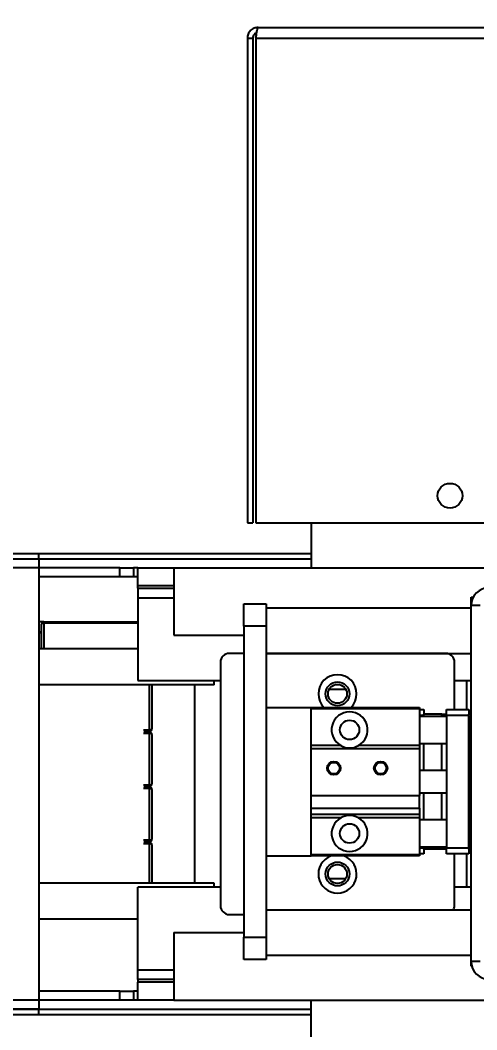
# Model space of a CAD drawing. Header units: millimetres. Extents: x 10 to 584, y 10 to 410.
# Drawn here: x 71.56 to 78.32, y 75.15 to 90.1 of the extents above; entities that cross this region are included whole.
import ezdxf

# ---------------------------------------------------------------- set-up
doc = ezdxf.new("R2010")
doc.units = ezdxf.units.MM
doc.layers.add('2', color=1, linetype='Continuous')
doc.styles.add('SLDTEXTSTYLE0', font='TXT', dxfattribs={"width": 0.7})
doc.dimstyles.new('SLDDIMSTYLE0', dxfattribs={"dimtxt": 3.5, "dimasz": 3.5, "dimexe": 0, "dimexo": 0.0625, "dimgap": 0.875, "dimtad": 1, "dimlfac": 15, "dimrnd": 1e-09, "dimzin": 12, "dimdsep": 46, "dimtxsty": 'SLDTEXTSTYLE0', "dimsah": 1, "dimcen": 0.09, "dimadec": 0, "dimazin": 3, "dimtfac": 1, "dimtofl": 0, "dimtmove": 0, "dimatfit": 3, "dimfxl": 0, "dimfrac": 2, "dimtolj": 1, "dimtzin": 12, "dimarcsym": 0})
doc.dimstyles.new('SLDDIMSTYLE2', dxfattribs={"dimtxt": 3.5, "dimasz": 3.5, "dimexe": 0, "dimexo": 0.0625, "dimgap": 0.875, "dimtad": 1, "dimlfac": 15, "dimrnd": 1e-09, "dimzin": 12, "dimdsep": 46, "dimtxsty": 'SLDTEXTSTYLE0', "dimsah": 1, "dimcen": 0.09, "dimadec": 0, "dimazin": 3, "dimtfac": 1, "dimtmove": 0, "dimatfit": 0, "dimfxl": 0, "dimfrac": 2, "dimtolj": 1, "dimtzin": 12, "dimarcsym": 0})

# ---------------------------------------------------------------- blocks, each defined once
blk = doc.blocks.new('_D_4')
at = {"layer": '2', "color": 1}
for p, q in [((60.502, 83.127), (60.502, 126.127)), ((360.502, 85.627), (360.502, 126.127)), ((360.502, 125.127), (60.502, 125.127))]:
    blk.add_line(p, q, dxfattribs=at)
for points in [[(60.502, 125.127), (64.002, 124.588), (64.002, 125.665)], [(360.502, 125.127), (357.002, 125.665), (357.002, 124.588)]]:
    blk.add_solid(points, dxfattribs=at)
at = {"layer": '2', "color": 1, "insert": (204.071, 129.638), "char_height": 3.5, "attachment_point": 1, "style": 'SLDTEXTSTYLE0'}
blk.add_mtext('4500', dxfattribs=at)
blk = doc.blocks.new('_D_5')
at = {"layer": '2', "color": 1}
for p, q in [((167.935, 97.06), (43.502, 97.06)), ((44.502, 97.06), (44.502, 62.393)), ((167.502, 62.393), (43.502, 62.393))]:
    blk.add_line(p, q, dxfattribs=at)
for points in [[(44.502, 97.06), (43.963, 93.56), (45.04, 93.56)], [(44.502, 62.393), (45.04, 65.893), (43.963, 65.893)]]:
    blk.add_solid(points, dxfattribs=at)
at = {"layer": '2', "color": 1, "insert": (39.99, 75.359), "char_height": 3.5, "attachment_point": 1, "rotation": 90, "style": 'SLDTEXTSTYLE0'}
blk.add_mtext('520', dxfattribs=at)
blk = doc.blocks.new('_D_6')
at = {"layer": '2', "color": 1}
for p, q in [((50.502, 81.993), (50.502, 88.724)), ((72.835, 81.993), (49.502, 81.993)), ((50.502, 81.993), (50.502, 75.593)), ((72.835, 75.593), (49.502, 75.593)), ((50.502, 75.593), (50.502, 68.863))]:
    blk.add_line(p, q, dxfattribs=at)
for points in [[(50.502, 81.993), (51.04, 85.493), (49.963, 85.493)], [(50.502, 75.593), (49.963, 72.093), (51.04, 72.093)]]:
    blk.add_solid(points, dxfattribs=at)
at = {"layer": '2', "color": 1, "insert": (45.99, 75.882), "char_height": 3.5, "attachment_point": 1, "rotation": 90, "style": 'SLDTEXTSTYLE0'}
blk.add_mtext('96', dxfattribs=at)

msp = doc.modelspace()

# ---------------------------------------------------------------- linework, layer by layer
at = {"color": 7, "linetype": 'Continuous', "lineweight": 25}
for p, q in [((75.08182, 89.99332), (86.58849, 89.99332)), ((74.92182, 89.83332), (75.00182, 89.83332)), ((74.92182, 89.83332), (74.92182, 82.65998)), ((75.00182, 89.83332), (75.00182, 82.65998)), ((75.04896, 89.83332), (86.62136, 89.83332)), ((75.04896, 89.83332), (75.04896, 82.65998)), ((74.92182, 82.65998), (75.00182, 82.65998)), ((75.04896, 82.65998), (86.62136, 82.65998)), ((75.86849, 82.65998), (75.86849, 81.99332)), ((60.50182, 82.20665), (71.83516, 82.20665)), ((71.83516, 82.12665), (71.83516, 82.20665)), ((71.83516, 82.20665), (75.86849, 82.20665)), ((60.50182, 82.12665), (71.83516, 82.12665)), ((60.6485, 82.12665), (71.83516, 82.12665)), ((71.83516, 82.12665), (71.83516, 75.45999)), ((71.83516, 82.12665), (75.86849, 82.12665)), ((73.03515, 81.99332), (71.83516, 81.99332)), ((73.03515, 81.85998), (73.03515, 81.99332)), ((73.03515, 81.99332), (73.23516, 81.99332)), ((73.23516, 81.99332), (73.23516, 81.85998)), ((73.30183, 81.99332), (73.23516, 81.99332)), ((73.30183, 81.72665), (73.30183, 81.99332)), ((73.30183, 81.99332), (73.83516, 81.99332)), ((73.83516, 81.99332), (73.83516, 80.99332)), ((73.83516, 81.99332), (78.66849, 81.99332)), ((73.03515, 81.85998), (71.83516, 81.85998)), ((73.23516, 81.85998), (73.03515, 81.85998)), ((73.30183, 81.85998), (73.23516, 81.85998)), ((73.30183, 81.68998), (73.30183, 81.72665)), ((73.30183, 81.68998), (73.30183, 81.54332)), ((73.30183, 81.68998), (73.83516, 81.68998)), ((73.83516, 81.54332), (73.30183, 81.54332)), ((73.30183, 81.54332), (73.30183, 80.32332)), ((74.8685, 81.45998), (75.20182, 81.45998)), ((74.8685, 81.12665), (74.8685, 81.45998)), ((75.20182, 81.45998), (75.20182, 81.12665)), ((78.23516, 81.43332), (78.23516, 81.55998)), ((78.23516, 81.55998), (78.26717, 81.55998)), ((78.23516, 81.39332), (75.20182, 81.39332)), ((78.23516, 76.16665), (78.23516, 81.43332)), ((78.3685, 81.43332), (78.23516, 81.43332)), ((71.90894, 81.19332), (71.83516, 81.19332)), ((71.87561, 80.79332), (71.87561, 81.15999)), ((71.90894, 81.19332), (73.30183, 81.19332)), ((73.30183, 81.17332), (71.90894, 81.17332)), ((74.8685, 81.12665), (74.8685, 76.52665)), ((75.20182, 81.12665), (74.8685, 81.12665)), ((75.20182, 81.12665), (75.20182, 76.52665)), ((73.83516, 80.99332), (74.8685, 80.99332)), ((73.30183, 80.79332), (71.84227, 80.79332)), ((74.8685, 80.72665), (74.65561, 80.72665)), ((75.20182, 80.72665), (78.23516, 80.72665)), ((77.85561, 80.72665), (75.20182, 80.72665)), ((74.52227, 80.59332), (74.52227, 76.99332)), ((77.98894, 79.89332), (77.98894, 80.59332)), ((73.30183, 80.32332), (74.52227, 80.32332)), ((74.43089, 80.25998), (74.43089, 80.32332)), ((77.98894, 80.32332), (78.23516, 80.32332)), ((78.1685, 79.89332), (78.1685, 80.32332)), ((74.43089, 80.25998), (71.84227, 80.25998)), ((73.50894, 80.25998), (73.50894, 79.60998)), ((74.14227, 77.32665), (74.14227, 80.25998)), ((75.20182, 79.92665), (75.86849, 79.92665)), ((75.86849, 79.35999), (75.86849, 79.92665)), ((75.86849, 79.92665), (77.4685, 79.92665)), ((77.4685, 79.90665), (75.86849, 79.90665)), ((75.86849, 79.35999), (75.86849, 79.90665)), ((77.4685, 79.92665), (77.4685, 79.90665)), ((77.4685, 79.90665), (77.4685, 79.35999)), ((77.4685, 79.89332), (77.53516, 79.89332)), ((77.53516, 79.89332), (77.53516, 79.82665)), ((77.53516, 79.79332), (77.53516, 79.82665)), ((77.80182, 79.82665), (77.53516, 79.82665)), ((77.80182, 79.79332), (77.80182, 79.82665)), ((77.80182, 79.82665), (77.86849, 79.82665)), ((77.86849, 79.89332), (78.20183, 79.89332)), ((77.86849, 79.80665), (77.86849, 79.89332)), ((78.20183, 79.89332), (78.20183, 79.82665)), ((78.20183, 77.82665), (78.20183, 79.82665)), ((78.23516, 79.82665), (78.20183, 79.82665)), ((77.86849, 79.79332), (77.4685, 79.79332)), ((77.53516, 79.80665), (77.53516, 79.79332)), ((77.86849, 79.80665), (77.86849, 77.84665)), ((78.20183, 79.80665), (77.86849, 79.80665)), ((78.20183, 79.80665), (78.20183, 77.84665)), ((73.38274, 79.59665), (73.47561, 79.59665)), ((73.47561, 79.53998), (73.38274, 79.53998)), ((73.47561, 79.57665), (73.38789, 79.57665)), ((73.38789, 79.55998), (73.47561, 79.55998)), ((73.47561, 78.77998), (73.47561, 79.53998)), ((73.50894, 79.52665), (73.50894, 78.79332)), ((77.4685, 79.39332), (77.86849, 79.39332)), ((77.53516, 78.99332), (77.53516, 79.39332)), ((77.80182, 78.99332), (77.80182, 79.39332)), ((75.86849, 79.31146), (75.86849, 79.35999)), ((76.30607, 79.35999), (75.86849, 79.35999)), ((77.4685, 79.31146), (75.86849, 79.31146)), ((75.86849, 78.61999), (75.86849, 79.31146)), ((77.4685, 79.35999), (76.56426, 79.35999)), ((77.4685, 79.35999), (77.4685, 79.31146)), ((77.4685, 79.31146), (77.4685, 78.61999)), ((77.86849, 78.99332), (77.4685, 78.99332)), ((73.38274, 78.77998), (73.47561, 78.77998)), ((73.47561, 78.72332), (73.38274, 78.72332)), ((73.47561, 78.75999), (73.38789, 78.75999)), ((73.38789, 78.74332), (73.47561, 78.74332)), ((73.47561, 77.96332), (73.47561, 78.72332)), ((73.50894, 78.70998), (73.50894, 77.97665)), ((75.86849, 78.43332), (75.86849, 78.61999)), ((75.86849, 78.61999), (77.4685, 78.61999)), ((77.4685, 78.65998), (77.86849, 78.65998)), ((77.4685, 78.43332), (77.4685, 78.61999)), ((77.53516, 78.25999), (77.53516, 78.65998)), ((77.80182, 78.25999), (77.80182, 78.65998)), ((75.86849, 78.34185), (75.86849, 78.43332)), ((75.86849, 78.43332), (77.4685, 78.43332)), ((75.86849, 78.29332), (75.86849, 78.34185)), ((77.4685, 78.34185), (75.86849, 78.34185)), ((77.4685, 78.43332), (77.4685, 78.34185)), ((77.4685, 78.34185), (77.4685, 78.29332)), ((75.86849, 77.72665), (75.86849, 78.29332)), ((76.30607, 78.29332), (75.86849, 78.29332)), ((75.86849, 77.74665), (75.86849, 78.29332)), ((77.4685, 78.29332), (76.56426, 78.29332)), ((77.4685, 78.29332), (77.4685, 77.74665)), ((77.86849, 78.25999), (77.4685, 78.25999)), ((73.38274, 77.96332), (73.47561, 77.96332)), ((73.47561, 77.90665), (73.38274, 77.90665)), ((73.47561, 77.94332), (73.38789, 77.94332)), ((73.38789, 77.92665), (73.47561, 77.92665)), ((73.50894, 77.89332), (73.50894, 77.32665)), ((75.20182, 77.72665), (75.86849, 77.72665)), ((75.86849, 77.74665), (77.4685, 77.74665)), ((77.4685, 77.72665), (75.86849, 77.72665)), ((77.4685, 77.85998), (77.86849, 77.85998)), ((77.53516, 77.75999), (77.4685, 77.75999)), ((77.4685, 77.74665), (77.4685, 77.72665)), ((77.53516, 77.82665), (77.53516, 77.85998)), ((77.53516, 77.85998), (77.53516, 77.84665)), ((77.80182, 77.82665), (77.53516, 77.82665)), ((77.53516, 77.82665), (77.53516, 77.75999)), ((77.80182, 77.82665), (77.80182, 77.85998)), ((77.86849, 77.82665), (77.80182, 77.82665)), ((77.86849, 77.84665), (78.20183, 77.84665)), ((77.86849, 77.75999), (77.86849, 77.84665)), ((78.20183, 77.75999), (77.86849, 77.75999)), ((77.98894, 76.99332), (77.98894, 77.75999)), ((78.1685, 77.26332), (78.1685, 77.75999)), ((78.23516, 77.82665), (78.20183, 77.82665)), ((78.20183, 77.82665), (78.20183, 77.75999)), ((74.43089, 77.32665), (71.84227, 77.32665)), ((74.43089, 77.26332), (74.43089, 77.32665)), ((74.52227, 77.26332), (73.30183, 77.26332)), ((73.30183, 76.04332), (73.30183, 77.26332)), ((78.23516, 77.26332), (77.98894, 77.26332)), ((74.65561, 76.85998), (74.8685, 76.85998)), ((78.23516, 76.92665), (75.20182, 76.92665)), ((73.30183, 76.79332), (71.83516, 76.79332)), ((73.83516, 76.59332), (73.83516, 75.59332)), ((73.83516, 76.59332), (74.8685, 76.59332)), ((74.8685, 76.19332), (74.8685, 76.52665)), ((74.8685, 76.52665), (75.20182, 76.52665)), ((75.20182, 76.52665), (75.20182, 76.19332)), ((75.20182, 76.25998), (78.23516, 76.25998)), ((75.20182, 76.19332), (74.8685, 76.19332)), ((78.3685, 76.16665), (78.23516, 76.16665)), ((78.23516, 76.09332), (78.23516, 76.16665)), ((78.23516, 76.09332), (78.24544, 76.09332)), ((73.30183, 75.89665), (73.30183, 76.04332)), ((73.30183, 76.04332), (73.83516, 76.04332)), ((73.83516, 75.89665), (73.30183, 75.89665)), ((73.30183, 75.89665), (73.30183, 75.85998)), ((73.30183, 75.59332), (73.30183, 75.85998)), ((73.03515, 75.72665), (71.83516, 75.72665)), ((73.03515, 75.59332), (73.03515, 75.72665)), ((73.03515, 75.72665), (73.23516, 75.72665)), ((73.23516, 75.72665), (73.23516, 75.59332)), ((73.30183, 75.72665), (73.23516, 75.72665)), ((73.03515, 75.59332), (71.83516, 75.59332)), ((73.23516, 75.59332), (73.03515, 75.59332)), ((73.30183, 75.59332), (73.23516, 75.59332)), ((73.83516, 75.59332), (73.30183, 75.59332)), ((73.83516, 75.59332), (78.66849, 75.59332)), ((75.86849, 74.92665), (75.86849, 75.59332)), ((60.50182, 75.45999), (71.83516, 75.45999)), ((60.50182, 75.37998), (71.83516, 75.37998)), ((71.83516, 75.45999), (60.6485, 75.45999)), ((71.83516, 75.37998), (71.83516, 75.45999)), ((71.83516, 75.45999), (75.86849, 75.45999)), ((71.83516, 75.37998), (75.86849, 75.37998))]:
    msp.add_line(p, q, dxfattribs=at)
at = {"color": 59, "linetype": 'Continuous', "lineweight": 25}
for p, q in [((73.83516, 81.72665), (73.30183, 81.72665)), ((71.90894, 81.17332), (71.90894, 80.79332)), ((73.47561, 79.59665), (73.47561, 80.25998)), ((77.53516, 79.80665), (77.4685, 79.80665)), ((73.47561, 77.32665), (73.47561, 77.90665)), ((77.4685, 77.84665), (77.53516, 77.84665)), ((73.83516, 75.85998), (73.30183, 75.85998))]:
    msp.add_line(p, q, dxfattribs=at)
at = {"color": 7, "linetype": 'Continuous', "lineweight": 25}
for centre, radius in [((77.92183, 83.05998), 0.18333), ((76.25561, 80.12665), 0.17667), ((76.25561, 80.12665), 0.14), ((76.43516, 79.59332), 0.14333), ((76.20183, 79.02665), 0.1), ((76.20183, 79.02665), 0.08333), ((76.89516, 79.02665), 0.1), ((76.89516, 79.02665), 0.08333), ((76.43516, 78.05998), 0.14333), ((76.25561, 77.45998), 0.17667), ((76.25561, 77.45998), 0.14)]:
    msp.add_circle(centre, radius, dxfattribs=at)
for centre, radius, start, end in [((78.50183, 81.43332), 0.26667, 90, 180), ((71.90894, 81.15998), 0.03333, 135.572996, 180), ((71.90894, 81.15998), 0.03333, 90, 135.572996), ((71.90894, 81.20665), 0.03333, 224.427004, 270), ((74.65561, 80.59332), 0.13333, 90, 180), ((77.85561, 80.59332), 0.13333, 0, 90), ((76.25561, 80.12665), 0.28333, 315.099128, 224.900872), ((76.43516, 79.59332), 0.26667, 298.955024, 241.044976), ((73.47561, 79.56332), 0.03333, 44.427004, 90), ((73.47561, 79.60998), 0.03333, 270, 315.572996), ((73.47561, 79.52665), 0.03333, 44.427004, 90), ((73.47561, 79.57332), 0.03333, 270, 315.572996), ((73.47561, 79.60998), 0.03333, 315.572996, 0), ((73.47561, 79.52665), 0.03333, 0, 44.427004), ((76.43516, 79.59332), 0.26667, 241.044976, 298.955024), ((73.47561, 78.74665), 0.03333, 44.427004, 90), ((73.47561, 78.79332), 0.03333, 270, 315.572996), ((73.47561, 78.79332), 0.03333, 315.572996, 0), ((73.47561, 78.70998), 0.03333, 44.427004, 90), ((73.47561, 78.75665), 0.03333, 270, 315.572996), ((73.47561, 78.70998), 0.03333, 0, 44.427004), ((76.43516, 78.05998), 0.26667, 61.044976, 118.955024), ((76.43516, 78.05998), 0.26667, 118.955024, 61.044976), ((73.47561, 77.92998), 0.03333, 44.427004, 90), ((73.47561, 77.97665), 0.03333, 270, 315.572996), ((73.47561, 77.89332), 0.03333, 44.427004, 90), ((73.47561, 77.93998), 0.03333, 270, 315.572996), ((73.47561, 77.97665), 0.03333, 315.572996, 0), ((73.47561, 77.89332), 0.03333, 0, 44.427004), ((76.25561, 77.45998), 0.28333, 109.749923, 270), ((76.25561, 77.45998), 0.28333, 270, 70.250077), ((74.65561, 76.99332), 0.13333, 180, 270), ((77.85561, 76.99332), 0.13333, 330, 0), ((78.50183, 76.16665), 0.26667, 180, 270)]:
    msp.add_arc(centre, radius, start, end, dxfattribs=at)
for points, knots in [([(75.08182, 89.99332), (75.06085, 89.99091), (75.01892, 89.9861), (74.96603, 89.9491), (74.92903, 89.89621), (74.92423, 89.85428), (74.92182, 89.83332)], [0, 0, 0, 0, 0.249986966, 0.500004703, 0.750000744, 1, 1, 1, 1]), ([(75.04896, 89.83332), (75.0517, 89.85428), (75.05718, 89.89621), (75.0654, 89.9491), (75.07362, 89.9861), (75.07909, 89.99091), (75.08182, 89.99332)], [0, 0, 0, 0, 0.250002217, 0.500000855, 0.750006011, 1, 1, 1, 1]), ([(75.05945, 89.90887), (75.05667, 89.90842), (75.04356, 89.90631), (75.02407, 89.89078), (75.00539, 89.86487), (75.00301, 89.84384), (75.00182, 89.83332)], [0, 0, 0, 0, 0.08240861, 0.38827975, 0.69412061, 1, 1, 1, 1]), ([(71.83516, 81.06329), (71.83635, 81.06063), (71.84219, 81.04764), (71.84223, 81.03315), (71.84227, 81.02162)], [0, 0, 0, 0, 0.20443771, 1, 1, 1, 1]), ([(76.37872, 80.19332), (76.37324, 80.19332), (76.34689, 80.19332), (76.30685, 80.19332), (76.25349, 80.19332), (76.19585, 80.19332), (76.15757, 80.19332), (76.1325, 80.19332)], [0, 0, 0, 0, 0.07037937, 0.338493, 0.50748663, 0.67735542, 1, 1, 1, 1]), ([(76.1325, 77.39332), (76.13798, 77.39332), (76.16432, 77.39332), (76.20436, 77.39332), (76.25772, 77.39332), (76.31536, 77.39332), (76.35364, 77.39332), (76.37872, 77.39332)], [0, 0, 0, 0, 0.07037938, 0.33843775, 0.50749094, 0.67730053, 1, 1, 1, 1])]:
    msp.add_open_spline(points, degree=3, knots=knots, dxfattribs=at)

# ---------------------------------------------------------------- dimensions: what is measured, and where the dimension line sits
at = {"layer": '2', "color": 1}
for base, p1, p2, angle, dimstyle, picture, middle in [((60.50183, 125.12665), (360.50159, 84.62665), (60.50183, 82.12665), 0, 'SLDDIMSTYLE0', '_D_4', (209.89448, 125.12665)), ((44.50183, 62.39332), (168.93516, 97.05998), (168.50183, 62.39332), 90, 'SLDDIMSTYLE0', '_D_5', (44.50183, 79.72665)), ((50.50183, 75.59332), (73.83516, 81.99332), (73.83516, 75.59332), 90, 'SLDDIMSTYLE2', '_D_6', (50.50183, 78.79332))]:
    dim = msp.add_linear_dim(base=base, p1=p1, p2=p2, angle=angle, dimstyle=dimstyle, dxfattribs=at)
    dim.commit()
    dim.dimension.update_dxf_attribs({"geometry": picture, "text_midpoint": middle, "dimtype": 160})

doc.saveas('drawing.dxf')
